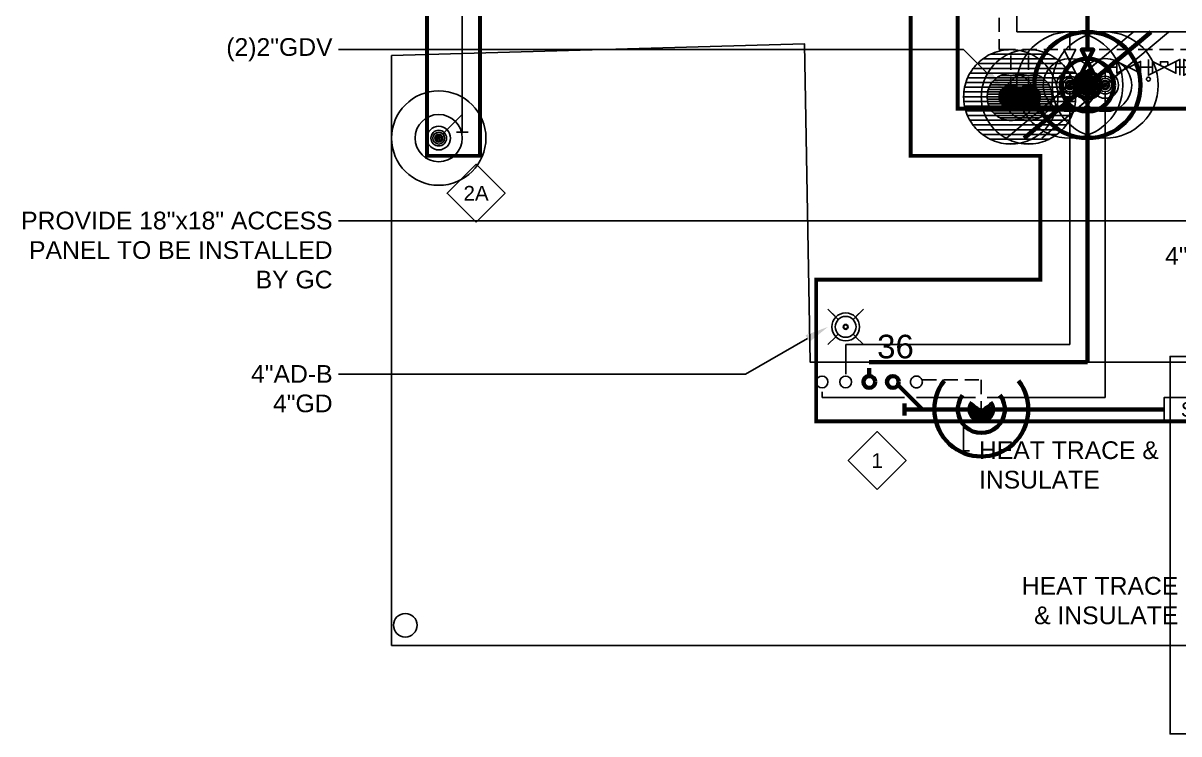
# Model space of a CAD drawing. Extents: x -3677 to 22148, y -333 to 1817.
# Drawn here: x -3542 to -2955, y -55 to 306 of the extents above; entities that cross this region are included whole.
import ezdxf
from ezdxf import colors
from ezdxf.entities.mleader import LeaderData, LeaderLine
from ezdxf.enums import TextEntityAlignment as Align
from ezdxf.math import Vec2, Vec3

# ---------------------------------------------------------------- set-up
doc = ezdxf.new("R2010")
doc.units = 0
doc.header["$LTSCALE"] = 36
doc.header["$MEASUREMENT"] = 0
doc.linetypes.add('HIDDEN', pattern=[0.375, 0.25, -0.125])
doc.linetypes.add('VENT', pattern=[0.3, 0.2, -0.1])
for name, color, linetype in [('G-ANNO-TEXT', 70, 'Continuous'), ('G-ANNO-TEXT @ 96', 70, 'Continuous'), ('P-GD-N', 2, 'Continuous'), ('P-GD-N @ 128', 2, 'Continuous'), ('P-GD-N @ 96', 2, 'Continuous'), ('P-GV-N', 5, 'VENT'), ('P-GV-N @ 1 (1)', 5, 'VENT'), ('P-GV-N @ 1 (2)', 5, 'VENT'), ('P-GV-N @ 12', 5, 'VENT'), ('P-GV-N @ 128', 5, 'VENT'), ('P-GV-N @ 16', 5, 'VENT'), ('P-GV-N @ 192', 5, 'VENT'), ('P-GV-N @ 2', 5, 'VENT'), ('P-GV-N @ 24', 5, 'VENT'), ('P-GV-N @ 384', 5, 'VENT'), ('P-GV-N @ 4', 5, 'VENT'), ('P-GV-N @ 48', 5, 'VENT'), ('P-GV-N @ 64', 5, 'VENT'), ('P-GV-N @ 768', 5, 'VENT'), ('P-GV-N @ 8', 5, 'VENT'), ('P-GV-N @ 96', 5, 'VENT'), ('P-HW-N', 1, 'Continuous'), ('P-HW-N @ 1 (1)', 1, 'Continuous'), ('P-HW-N @ 1 (2)', 1, 'Continuous'), ('P-HW-N @ 12', 1, 'Continuous'), ('P-HW-N @ 128', 1, 'Continuous'), ('P-HW-N @ 16', 1, 'Continuous'), ('P-HW-N @ 192', 1, 'Continuous'), ('P-HW-N @ 2', 1, 'Continuous'), ('P-HW-N @ 24', 1, 'Continuous'), ('P-HW-N @ 384', 1, 'Continuous'), ('P-HW-N @ 4', 1, 'Continuous'), ('P-HW-N @ 48', 1, 'Continuous'), ('P-HW-N @ 64', 1, 'Continuous'), ('P-HW-N @ 768', 1, 'Continuous'), ('P-HW-N @ 8', 1, 'Continuous'), ('P-HW-N @ 96', 1, 'Continuous'), ('P-HWC-N', 2, 'Continuous'), ('P-HWC-N @ 1 (1)', 2, 'Continuous'), ('P-HWC-N @ 1 (2)', 2, 'Continuous'), ('P-HWC-N @ 12', 2, 'Continuous'), ('P-HWC-N @ 128', 2, 'Continuous'), ('P-HWC-N @ 16', 2, 'Continuous'), ('P-HWC-N @ 192', 2, 'Continuous'), ('P-HWC-N @ 2', 2, 'Continuous'), ('P-HWC-N @ 24', 2, 'Continuous'), ('P-HWC-N @ 384', 2, 'Continuous'), ('P-HWC-N @ 4', 2, 'Continuous'), ('P-HWC-N @ 48', 2, 'Continuous'), ('P-HWC-N @ 64', 2, 'Continuous'), ('P-HWC-N @ 768', 2, 'Continuous'), ('P-HWC-N @ 8', 2, 'Continuous'), ('P-HWC-N @ 96', 2, 'Continuous'), ('P-SANV-N', 5, 'VENT'), ('P-SANV-N @ 96', 5, 'VENT'), ('P-STRM-N', 2, 'Continuous'), ('P-STRM-N @ 1 (1)', 2, 'Continuous'), ('P-STRM-N @ 1 (2)', 2, 'Continuous'), ('P-STRM-N @ 12', 2, 'Continuous'), ('P-STRM-N @ 128', 2, 'Continuous'), ('P-STRM-N @ 16', 2, 'Continuous'), ('P-STRM-N @ 192', 2, 'Continuous'), ('P-STRM-N @ 2', 2, 'Continuous'), ('P-STRM-N @ 24', 2, 'Continuous'), ('P-STRM-N @ 384', 2, 'Continuous'), ('P-STRM-N @ 4', 2, 'Continuous'), ('P-STRM-N @ 48', 2, 'Continuous'), ('P-STRM-N @ 64', 2, 'Continuous'), ('P-STRM-N @ 768', 2, 'Continuous'), ('P-STRM-N @ 8', 2, 'Continuous'), ('P-STRM-N @ 96', 2, 'Continuous')]:
    doc.layers.add(name, color=color, linetype=linetype)
for name, color, linetype, lineweight in [('P-CW-N', 4, 'Continuous', 60), ('P-CW-N @ 1 (1)', 4, 'Continuous', 60), ('P-CW-N @ 1 (2)', 4, 'Continuous', 60), ('P-CW-N @ 12', 4, 'Continuous', 60), ('P-CW-N @ 128', 4, 'Continuous', 60), ('P-CW-N @ 16', 4, 'Continuous', 60), ('P-CW-N @ 192', 4, 'Continuous', 60), ('P-CW-N @ 2', 4, 'Continuous', 60), ('P-CW-N @ 24', 4, 'Continuous', 60), ('P-CW-N @ 384', 4, 'Continuous', 60), ('P-CW-N @ 4', 4, 'Continuous', 60), ('P-CW-N @ 48', 4, 'Continuous', 60), ('P-CW-N @ 64', 4, 'Continuous', 60), ('P-CW-N @ 768', 4, 'Continuous', 60), ('P-CW-N @ 8', 4, 'Continuous', 60), ('P-CW-N @ 96', 4, 'Continuous', 60), ('P-SAN-N', 6, 'Continuous', 60), ('P-SAN-N @ 1 (1)', 6, 'Continuous', 60), ('P-SAN-N @ 1 (2)', 6, 'Continuous', 60), ('P-SAN-N @ 12', 6, 'Continuous', 60), ('P-SAN-N @ 128', 6, 'Continuous', 60), ('P-SAN-N @ 16', 6, 'Continuous', 60), ('P-SAN-N @ 192', 6, 'Continuous', 60), ('P-SAN-N @ 2', 6, 'Continuous', 60), ('P-SAN-N @ 24', 6, 'Continuous', 60), ('P-SAN-N @ 384', 6, 'Continuous', 60), ('P-SAN-N @ 4', 6, 'Continuous', 60), ('P-SAN-N @ 48', 6, 'Continuous', 60), ('P-SAN-N @ 64', 6, 'Continuous', 60), ('P-SAN-N @ 768', 6, 'Continuous', 60), ('P-SAN-N @ 8', 6, 'Continuous', 60), ('P-SAN-N @ 96', 6, 'Continuous', 60)]:
    doc.layers.add(name, color=color, linetype=linetype, lineweight=lineweight)
doc.layers.add('P-SAN-DFU', color=7, linetype='Continuous', plot=False)
doc.styles.add('Arial', font='arial.ttf')
doc.dimstyles.new('Loop096', dxfattribs={"dimscale": 0, "dimtxt": 0.09375, "dimasz": 0.03125, "dimexe": 0.0625, "dimexo": 0.0625, "dimgap": 0.09375, "dimtad": 1, "dimdec": 4, "dimzin": 3, "dimdsep": 46, "dimlunit": 4, "dimtxsty": 'Arial', "dimblk": 'OBLIQUE', "dimcen": 0.09375, "dimdle": 0.0625, "dimclrd": 256, "dimclre": 256, "dimclrt": 256, "dimadec": 4, "dimazin": 0, "dimtfac": 0.8, "dimtdec": 4, "dimtix": 1, "dimtofl": 0, "dimtmove": 1, "dimatfit": 0, "dimldrblk": 'LeaderNoteBlock', "dimfxl": 1, "dimfrac": 1, "dimtolj": 1, "dimtzin": 0, "dimlwd": -1, "dimlwe": -1, "dimarcsym": 0})

# ---------------------------------------------------------------- blocks, each defined once
blk = doc.blocks.new('*U4')
blk.add_circle((0, 0), 0.03125)
blk = doc.blocks.new('DIAMOND TAG')
blk.add_lwpolyline([(0, -0.1533), (0.1533, 0), (0, 0.1533), (-0.1533, 0)], close=True)
at = {"style": 'Arial'}
blk.add_attdef('XXX', text='', height=0.0781, dxfattribs=at).set_placement((0, 0), align=Align.MIDDLE)
blk = doc.blocks.new('PIPE-PLAN')
at = {"linetype": 'Continuous'}
for p, q in [((-0.09375, -0.03125), (-0.09375, 0.03125)), ((-0.09375, 0), (0, 0))]:
    blk.add_line(p, q, dxfattribs=at)
blk = doc.blocks.new('*U30')
at = {"layer": 'DEFPOINTS'}
blk.add_lwpolyline([(-0.125, -0.0625), (0.125, -0.0625), (0.125, 0.0625), (-0.125, 0.0625)], close=True, dxfattribs=at)
at = {"style": 'Arial'}
blk.add_text('S', height=0.0781, dxfattribs=at).set_placement((0, 0), align=Align.MIDDLE)
blk = doc.blocks.new('*U35')
at = {"linetype": 'Continuous'}
for p, q in [((-0.0703, 0.0703), (-0.0391, 0.0391)), ((0.0703, 0.0703), (0.0391, 0.0391)), ((-0.0391, -0.0391), (-0.0703, -0.0703)), ((0.0391, -0.0391), (0.0703, -0.0703))]:
    blk.add_line(p, q, dxfattribs=at)
blk.add_circle((0, 0), 0.0553, dxfattribs=at)
at = {"color": 7, "linetype": 'Continuous'}
blk.add_circle((0, 0), 0.01, dxfattribs=at)
blk = doc.blocks.new('*U75')
at = {"layer": 'P-GD-N @ 128', "xscale": 128, "yscale": 128, "zscale": 128}
blk.add_blockref('*U35', (-3124, 151.73), dxfattribs=at)
at = {"layer": 'P-GD-N @ 96', "xscale": 96, "yscale": 96, "zscale": 96}
blk.add_blockref('*U35', (-3124, 151.73), dxfattribs=at)
blk = doc.blocks.new('*U3')
h = blk.add_hatch()
h.set_pattern_fill('ANSI31', color=256, scale=0.025, angle=135)
edge = h.paths.add_edge_path()
edge.add_arc((0, 0), 0.03125, 0, 360)
blk.add_circle((0, 0), 0.03125)
blk = doc.blocks.new('*U115')
at = {"layer": 'P-GV-N @ 1 (1)'}
blk.add_blockref('*U3', (-3040, 268.73), dxfattribs=at)
at = {"layer": 'P-GV-N @ 1 (2)'}
blk.add_blockref('*U3', (-3040, 268.73), dxfattribs=at)
at = {"layer": 'P-GV-N @ 12', "xscale": 12, "yscale": 12, "zscale": 12}
blk.add_blockref('*U3', (-3040, 268.73), dxfattribs=at)
at = {"layer": 'P-GV-N @ 128', "xscale": 128, "yscale": 128, "zscale": 128}
blk.add_blockref('*U3', (-3040, 268.73), dxfattribs=at)
at = {"layer": 'P-GV-N @ 16', "xscale": 16, "yscale": 16, "zscale": 16}
blk.add_blockref('*U3', (-3040, 268.73), dxfattribs=at)
at = {"layer": 'P-GV-N @ 192', "xscale": 192, "yscale": 192, "zscale": 192}
blk.add_blockref('*U3', (-3040, 268.73), dxfattribs=at)
at = {"layer": 'P-GV-N @ 2', "xscale": 2, "yscale": 2, "zscale": 2}
blk.add_blockref('*U3', (-3040, 268.73), dxfattribs=at)
at = {"layer": 'P-GV-N @ 24', "xscale": 24, "yscale": 24, "zscale": 24}
blk.add_blockref('*U3', (-3040, 268.73), dxfattribs=at)
at = {"layer": 'P-GV-N @ 384', "xscale": 384, "yscale": 384, "zscale": 384}
blk.add_blockref('*U3', (-3040, 268.73), dxfattribs=at)
at = {"layer": 'P-GV-N @ 4', "xscale": 4, "yscale": 4, "zscale": 4}
blk.add_blockref('*U3', (-3040, 268.73), dxfattribs=at)
at = {"layer": 'P-GV-N @ 48', "xscale": 48, "yscale": 48, "zscale": 48}
blk.add_blockref('*U3', (-3040, 268.73), dxfattribs=at)
at = {"layer": 'P-GV-N @ 64', "xscale": 64, "yscale": 64, "zscale": 64}
blk.add_blockref('*U3', (-3040, 268.73), dxfattribs=at)
at = {"layer": 'P-GV-N @ 768', "xscale": 768, "yscale": 768, "zscale": 768}
blk.add_blockref('*U3', (-3040, 268.73), dxfattribs=at)
at = {"layer": 'P-GV-N @ 8', "xscale": 8, "yscale": 8, "zscale": 8}
blk.add_blockref('*U3', (-3040, 268.73), dxfattribs=at)
at = {"layer": 'P-GV-N @ 96', "xscale": 96, "yscale": 96, "zscale": 96}
blk.add_blockref('*U3', (-3040, 268.73), dxfattribs=at)
blk = doc.blocks.new('_Oblique')
at = {"color": 0, "linetype": 'ByBlock', "lineweight": -2}
blk.add_line((-0.5, -0.5), (0.5, 0.5), dxfattribs=at)
blk = doc.blocks.new('LeaderNoteBlock')
blk.add_ellipse((0, 0), major_axis=(1, 0), ratio=0.25, start_param=5.387521, end_param=10.320443)
blk = doc.blocks.new('*U171')
at = {"layer": 'P-GV-N @ 1 (1)'}
blk.add_blockref('*U3', (-3031, 268.73), dxfattribs=at)
at = {"layer": 'P-GV-N @ 1 (2)'}
blk.add_blockref('*U3', (-3031, 268.73), dxfattribs=at)
at = {"layer": 'P-GV-N @ 12', "xscale": 12, "yscale": 12, "zscale": 12}
blk.add_blockref('*U3', (-3031, 268.73), dxfattribs=at)
at = {"layer": 'P-GV-N @ 128', "xscale": 128, "yscale": 128, "zscale": 128}
blk.add_blockref('*U3', (-3031, 268.73), dxfattribs=at)
at = {"layer": 'P-GV-N @ 16', "xscale": 16, "yscale": 16, "zscale": 16}
blk.add_blockref('*U3', (-3031, 268.73), dxfattribs=at)
at = {"layer": 'P-GV-N @ 192', "xscale": 192, "yscale": 192, "zscale": 192}
blk.add_blockref('*U3', (-3031, 268.73), dxfattribs=at)
at = {"layer": 'P-GV-N @ 2', "xscale": 2, "yscale": 2, "zscale": 2}
blk.add_blockref('*U3', (-3031, 268.73), dxfattribs=at)
at = {"layer": 'P-GV-N @ 24', "xscale": 24, "yscale": 24, "zscale": 24}
blk.add_blockref('*U3', (-3031, 268.73), dxfattribs=at)
at = {"layer": 'P-GV-N @ 384', "xscale": 384, "yscale": 384, "zscale": 384}
blk.add_blockref('*U3', (-3031, 268.73), dxfattribs=at)
at = {"layer": 'P-GV-N @ 4', "xscale": 4, "yscale": 4, "zscale": 4}
blk.add_blockref('*U3', (-3031, 268.73), dxfattribs=at)
at = {"layer": 'P-GV-N @ 48', "xscale": 48, "yscale": 48, "zscale": 48}
blk.add_blockref('*U3', (-3031, 268.73), dxfattribs=at)
at = {"layer": 'P-GV-N @ 64', "xscale": 64, "yscale": 64, "zscale": 64}
blk.add_blockref('*U3', (-3031, 268.73), dxfattribs=at)
at = {"layer": 'P-GV-N @ 768', "xscale": 768, "yscale": 768, "zscale": 768}
blk.add_blockref('*U3', (-3031, 268.73), dxfattribs=at)
at = {"layer": 'P-GV-N @ 8', "xscale": 8, "yscale": 8, "zscale": 8}
blk.add_blockref('*U3', (-3031, 268.73), dxfattribs=at)
at = {"layer": 'P-GV-N @ 96', "xscale": 96, "yscale": 96, "zscale": 96}
blk.add_blockref('*U3', (-3031, 268.73), dxfattribs=at)
blk = doc.blocks.new('*U32')
at = {"layer": 'DEFPOINTS'}
blk.add_lwpolyline([(-0.125, -0.0625), (0.125, -0.0625), (0.125, 0.0625), (-0.125, 0.0625)], close=True, dxfattribs=at)
at = {"style": 'Arial'}
blk.add_text('ST', height=0.078125, dxfattribs=at).set_placement((0, 0), align=Align.MIDDLE)
blk = doc.blocks.new('*U180')
at = {"layer": 'P-STRM-N @ 1 (1)', "linetype": 'ByBlock', "lineweight": -2, "rotation": 90}
blk.add_blockref('*U32', (-2911, 40.73), dxfattribs=at)
at = {"layer": 'P-STRM-N @ 1 (2)', "linetype": 'ByBlock', "lineweight": -2, "rotation": 89.99999999999999}
blk.add_blockref('*U32', (-2911, 40.73), dxfattribs=at)
at = {"layer": 'P-STRM-N @ 128', "linetype": 'ByBlock', "lineweight": -2, "xscale": 128, "yscale": 128, "zscale": 128, "rotation": 89.99999999999999}
blk.add_blockref('*U32', (-2911, 40.73), dxfattribs=at)
at = {"layer": 'P-STRM-N @ 192', "linetype": 'ByBlock', "lineweight": -2, "xscale": 192, "yscale": 192, "zscale": 192, "rotation": 89.99999999999999}
blk.add_blockref('*U32', (-2911, 40.73), dxfattribs=at)
at = {"layer": 'P-STRM-N @ 384', "linetype": 'ByBlock', "lineweight": -2, "xscale": 384, "yscale": 384, "zscale": 384, "rotation": 89.99999999999999}
blk.add_blockref('*U32', (-2911, 40.73), dxfattribs=at)
at = {"layer": 'P-STRM-N @ 48', "linetype": 'ByBlock', "lineweight": -2, "xscale": 48, "yscale": 48, "zscale": 48, "rotation": 89.99999999999999}
blk.add_blockref('*U32', (-2911, 40.73), dxfattribs=at)
at = {"layer": 'P-STRM-N @ 64', "linetype": 'ByBlock', "lineweight": -2, "xscale": 64, "yscale": 64, "zscale": 64, "rotation": 89.99999999999999}
blk.add_blockref('*U32', (-2911, 40.73), dxfattribs=at)
at = {"layer": 'P-STRM-N @ 768', "linetype": 'ByBlock', "lineweight": -2, "xscale": 768, "yscale": 768, "zscale": 768, "rotation": 89.99999999999999}
blk.add_blockref('*U32', (-2911, 40.73), dxfattribs=at)
at = {"layer": 'P-STRM-N @ 96', "linetype": 'ByBlock', "lineweight": -2, "xscale": 96, "yscale": 96, "zscale": 96, "rotation": 89.99999999999999}
blk.add_blockref('*U32', (-2911, 40.73), dxfattribs=at)
blk = doc.blocks.new('*U222')
at = {"layer": 'P-STRM-N @ 1 (1)'}
blk.add_blockref('*U4', (-3331, 247.73), dxfattribs=at)
at = {"layer": 'P-STRM-N @ 1 (2)'}
blk.add_blockref('*U4', (-3331, 247.73), dxfattribs=at)
at = {"layer": 'P-STRM-N @ 12', "xscale": 12, "yscale": 12, "zscale": 12}
blk.add_blockref('*U4', (-3331, 247.73), dxfattribs=at)
at = {"layer": 'P-STRM-N @ 128', "xscale": 128, "yscale": 128, "zscale": 128}
blk.add_blockref('*U4', (-3331, 247.73), dxfattribs=at)
at = {"layer": 'P-STRM-N @ 16', "xscale": 16, "yscale": 16, "zscale": 16}
blk.add_blockref('*U4', (-3331, 247.73), dxfattribs=at)
at = {"layer": 'P-STRM-N @ 192', "xscale": 192, "yscale": 192, "zscale": 192}
blk.add_blockref('*U4', (-3331, 247.73), dxfattribs=at)
at = {"layer": 'P-STRM-N @ 2', "xscale": 2, "yscale": 2, "zscale": 2}
blk.add_blockref('*U4', (-3331, 247.73), dxfattribs=at)
at = {"layer": 'P-STRM-N @ 24', "xscale": 24, "yscale": 24, "zscale": 24}
blk.add_blockref('*U4', (-3331, 247.73), dxfattribs=at)
at = {"layer": 'P-STRM-N @ 384', "xscale": 384, "yscale": 384, "zscale": 384}
blk.add_blockref('*U4', (-3331, 247.73), dxfattribs=at)
at = {"layer": 'P-STRM-N @ 4', "xscale": 4, "yscale": 4, "zscale": 4}
blk.add_blockref('*U4', (-3331, 247.73), dxfattribs=at)
at = {"layer": 'P-STRM-N @ 48', "xscale": 48, "yscale": 48, "zscale": 48}
blk.add_blockref('*U4', (-3331, 247.73), dxfattribs=at)
at = {"layer": 'P-STRM-N @ 64', "xscale": 64, "yscale": 64, "zscale": 64}
blk.add_blockref('*U4', (-3331, 247.73), dxfattribs=at)
at = {"layer": 'P-STRM-N @ 768', "xscale": 768, "yscale": 768, "zscale": 768}
blk.add_blockref('*U4', (-3331, 247.73), dxfattribs=at)
at = {"layer": 'P-STRM-N @ 8', "xscale": 8, "yscale": 8, "zscale": 8}
blk.add_blockref('*U4', (-3331, 247.73), dxfattribs=at)
at = {"layer": 'P-STRM-N @ 96', "xscale": 96, "yscale": 96, "zscale": 96}
blk.add_blockref('*U4', (-3331, 247.73), dxfattribs=at)
blk = doc.blocks.new('*U16')
at = {"linetype": 'Continuous'}
blk.add_arc((0, 0), 0.03112, 232.56697, 127.43303, dxfattribs=at)
blk = doc.blocks.new('*U224')
at = {"layer": 'P-SAN-N @ 1 (1)', "rotation": 270}
blk.add_blockref('*U16', (-3055, 109.73), dxfattribs=at)
at = {"layer": 'P-SAN-N @ 1 (2)', "rotation": 270}
blk.add_blockref('*U16', (-3055, 109.73), dxfattribs=at)
at = {"layer": 'P-SAN-N @ 12', "xscale": 12, "yscale": 12, "zscale": 12, "rotation": 270}
blk.add_blockref('*U16', (-3055, 109.73), dxfattribs=at)
at = {"layer": 'P-SAN-N @ 128', "xscale": 128, "yscale": 128, "zscale": 128, "rotation": 270}
blk.add_blockref('*U16', (-3055, 109.73), dxfattribs=at)
at = {"layer": 'P-SAN-N @ 16', "xscale": 16, "yscale": 16, "zscale": 16, "rotation": 270}
blk.add_blockref('*U16', (-3055, 109.73), dxfattribs=at)
at = {"layer": 'P-SAN-N @ 192', "xscale": 192, "yscale": 192, "zscale": 192, "rotation": 270}
blk.add_blockref('*U16', (-3055, 109.73), dxfattribs=at)
at = {"layer": 'P-SAN-N @ 2', "xscale": 2, "yscale": 2, "zscale": 2, "rotation": 270}
blk.add_blockref('*U16', (-3055, 109.73), dxfattribs=at)
at = {"layer": 'P-SAN-N @ 24', "xscale": 24, "yscale": 24, "zscale": 24, "rotation": 270}
blk.add_blockref('*U16', (-3055, 109.73), dxfattribs=at)
at = {"layer": 'P-SAN-N @ 384', "xscale": 384, "yscale": 384, "zscale": 384, "rotation": 270}
blk.add_blockref('*U16', (-3055, 109.73), dxfattribs=at)
at = {"layer": 'P-SAN-N @ 4', "xscale": 4, "yscale": 4, "zscale": 4, "rotation": 270}
blk.add_blockref('*U16', (-3055, 109.73), dxfattribs=at)
at = {"layer": 'P-SAN-N @ 48', "xscale": 48, "yscale": 48, "zscale": 48, "rotation": 270}
blk.add_blockref('*U16', (-3055, 109.73), dxfattribs=at)
at = {"layer": 'P-SAN-N @ 64', "xscale": 64, "yscale": 64, "zscale": 64, "rotation": 270}
blk.add_blockref('*U16', (-3055, 109.73), dxfattribs=at)
at = {"layer": 'P-SAN-N @ 768', "xscale": 768, "yscale": 768, "zscale": 768, "rotation": 270}
blk.add_blockref('*U16', (-3055, 109.73), dxfattribs=at)
at = {"layer": 'P-SAN-N @ 8', "xscale": 8, "yscale": 8, "zscale": 8, "rotation": 270}
blk.add_blockref('*U16', (-3055, 109.73), dxfattribs=at)
at = {"layer": 'P-SAN-N @ 96', "xscale": 96, "yscale": 96, "zscale": 96, "rotation": 270}
blk.add_blockref('*U16', (-3055, 109.73), dxfattribs=at)
blk = doc.blocks.new('*U25')
at = {"color": 7, "linetype": 'Continuous'}
blk.add_line((-0.03508, 0.04195), (0.03508, -0.04195), dxfattribs=at)
at = {"linetype": 'Continuous'}
blk.add_circle((0, 0), 0.03516, dxfattribs=at)
blk = doc.blocks.new('*U300')
at = {"layer": 'P-HW-N @ 1 (1)', "rotation": 90}
blk.add_blockref('*U25', (-3010, 274.73), dxfattribs=at)
at = {"layer": 'P-HW-N @ 1 (2)', "rotation": 89.99999999999999}
blk.add_blockref('*U25', (-3010, 274.73), dxfattribs=at)
at = {"layer": 'P-HW-N @ 12', "xscale": 12, "yscale": 12, "zscale": 12, "rotation": 89.99999999999999}
blk.add_blockref('*U25', (-3010, 274.73), dxfattribs=at)
at = {"layer": 'P-HW-N @ 128', "xscale": 128, "yscale": 128, "zscale": 128, "rotation": 89.99999999999999}
blk.add_blockref('*U25', (-3010, 274.73), dxfattribs=at)
at = {"layer": 'P-HW-N @ 16', "xscale": 16, "yscale": 16, "zscale": 16, "rotation": 89.99999999999999}
blk.add_blockref('*U25', (-3010, 274.73), dxfattribs=at)
at = {"layer": 'P-HW-N @ 192', "xscale": 192, "yscale": 192, "zscale": 192, "rotation": 89.99999999999999}
blk.add_blockref('*U25', (-3010, 274.73), dxfattribs=at)
at = {"layer": 'P-HW-N @ 2', "xscale": 2, "yscale": 2, "zscale": 2, "rotation": 89.99999999999999}
blk.add_blockref('*U25', (-3010, 274.73), dxfattribs=at)
at = {"layer": 'P-HW-N @ 24', "xscale": 24, "yscale": 24, "zscale": 24, "rotation": 89.99999999999999}
blk.add_blockref('*U25', (-3010, 274.73), dxfattribs=at)
at = {"layer": 'P-HW-N @ 384', "xscale": 384, "yscale": 384, "zscale": 384, "rotation": 89.99999999999999}
blk.add_blockref('*U25', (-3010, 274.73), dxfattribs=at)
at = {"layer": 'P-HW-N @ 4', "xscale": 4, "yscale": 4, "zscale": 4, "rotation": 89.99999999999999}
blk.add_blockref('*U25', (-3010, 274.73), dxfattribs=at)
at = {"layer": 'P-HW-N @ 48', "xscale": 48, "yscale": 48, "zscale": 48, "rotation": 89.99999999999999}
blk.add_blockref('*U25', (-3010, 274.73), dxfattribs=at)
at = {"layer": 'P-HW-N @ 64', "xscale": 64, "yscale": 64, "zscale": 64, "rotation": 89.99999999999999}
blk.add_blockref('*U25', (-3010, 274.73), dxfattribs=at)
at = {"layer": 'P-HW-N @ 768', "xscale": 768, "yscale": 768, "zscale": 768, "rotation": 89.99999999999999}
blk.add_blockref('*U25', (-3010, 274.73), dxfattribs=at)
at = {"layer": 'P-HW-N @ 8', "xscale": 8, "yscale": 8, "zscale": 8, "rotation": 89.99999999999999}
blk.add_blockref('*U25', (-3010, 274.73), dxfattribs=at)
at = {"layer": 'P-HW-N @ 96', "xscale": 96, "yscale": 96, "zscale": 96, "rotation": 89.99999999999999}
blk.add_blockref('*U25', (-3010, 274.73), dxfattribs=at)
blk = doc.blocks.new('*U301')
at = {"layer": 'P-CW-N @ 1 (1)', "rotation": 90}
blk.add_blockref('*U25', (-3001, 274.73), dxfattribs=at)
at = {"layer": 'P-CW-N @ 1 (2)', "rotation": 89.99999999999999}
blk.add_blockref('*U25', (-3001, 274.73), dxfattribs=at)
at = {"layer": 'P-CW-N @ 12', "xscale": 12, "yscale": 12, "zscale": 12, "rotation": 89.99999999999999}
blk.add_blockref('*U25', (-3001, 274.73), dxfattribs=at)
at = {"layer": 'P-CW-N @ 128', "xscale": 128, "yscale": 128, "zscale": 128, "rotation": 89.99999999999999}
blk.add_blockref('*U25', (-3001, 274.73), dxfattribs=at)
at = {"layer": 'P-CW-N @ 16', "xscale": 16, "yscale": 16, "zscale": 16, "rotation": 89.99999999999999}
blk.add_blockref('*U25', (-3001, 274.73), dxfattribs=at)
at = {"layer": 'P-CW-N @ 192', "xscale": 192, "yscale": 192, "zscale": 192, "rotation": 89.99999999999999}
blk.add_blockref('*U25', (-3001, 274.73), dxfattribs=at)
at = {"layer": 'P-CW-N @ 2', "xscale": 2, "yscale": 2, "zscale": 2, "rotation": 89.99999999999999}
blk.add_blockref('*U25', (-3001, 274.73), dxfattribs=at)
at = {"layer": 'P-CW-N @ 24', "xscale": 24, "yscale": 24, "zscale": 24, "rotation": 89.99999999999999}
blk.add_blockref('*U25', (-3001, 274.73), dxfattribs=at)
at = {"layer": 'P-CW-N @ 384', "xscale": 384, "yscale": 384, "zscale": 384, "rotation": 89.99999999999999}
blk.add_blockref('*U25', (-3001, 274.73), dxfattribs=at)
at = {"layer": 'P-CW-N @ 4', "xscale": 4, "yscale": 4, "zscale": 4, "rotation": 89.99999999999999}
blk.add_blockref('*U25', (-3001, 274.73), dxfattribs=at)
at = {"layer": 'P-CW-N @ 48', "xscale": 48, "yscale": 48, "zscale": 48, "rotation": 89.99999999999999}
blk.add_blockref('*U25', (-3001, 274.73), dxfattribs=at)
at = {"layer": 'P-CW-N @ 64', "xscale": 64, "yscale": 64, "zscale": 64, "rotation": 89.99999999999999}
blk.add_blockref('*U25', (-3001, 274.73), dxfattribs=at)
at = {"layer": 'P-CW-N @ 768', "xscale": 768, "yscale": 768, "zscale": 768, "rotation": 89.99999999999999}
blk.add_blockref('*U25', (-3001, 274.73), dxfattribs=at)
at = {"layer": 'P-CW-N @ 8', "xscale": 8, "yscale": 8, "zscale": 8, "rotation": 89.99999999999999}
blk.add_blockref('*U25', (-3001, 274.73), dxfattribs=at)
at = {"layer": 'P-CW-N @ 96', "xscale": 96, "yscale": 96, "zscale": 96, "rotation": 89.99999999999999}
blk.add_blockref('*U25', (-3001, 274.73), dxfattribs=at)
blk = doc.blocks.new('*U302')
at = {"layer": 'P-HWC-N @ 1 (1)', "rotation": 90}
blk.add_blockref('*U25', (-2992, 274.73), dxfattribs=at)
at = {"layer": 'P-HWC-N @ 1 (2)', "rotation": 89.99999999999999}
blk.add_blockref('*U25', (-2992, 274.73), dxfattribs=at)
at = {"layer": 'P-HWC-N @ 12', "xscale": 12, "yscale": 12, "zscale": 12, "rotation": 89.99999999999999}
blk.add_blockref('*U25', (-2992, 274.73), dxfattribs=at)
at = {"layer": 'P-HWC-N @ 128', "xscale": 128, "yscale": 128, "zscale": 128, "rotation": 89.99999999999999}
blk.add_blockref('*U25', (-2992, 274.73), dxfattribs=at)
at = {"layer": 'P-HWC-N @ 16', "xscale": 16, "yscale": 16, "zscale": 16, "rotation": 89.99999999999999}
blk.add_blockref('*U25', (-2992, 274.73), dxfattribs=at)
at = {"layer": 'P-HWC-N @ 192', "xscale": 192, "yscale": 192, "zscale": 192, "rotation": 89.99999999999999}
blk.add_blockref('*U25', (-2992, 274.73), dxfattribs=at)
at = {"layer": 'P-HWC-N @ 2', "xscale": 2, "yscale": 2, "zscale": 2, "rotation": 89.99999999999999}
blk.add_blockref('*U25', (-2992, 274.73), dxfattribs=at)
at = {"layer": 'P-HWC-N @ 24', "xscale": 24, "yscale": 24, "zscale": 24, "rotation": 89.99999999999999}
blk.add_blockref('*U25', (-2992, 274.73), dxfattribs=at)
at = {"layer": 'P-HWC-N @ 384', "xscale": 384, "yscale": 384, "zscale": 384, "rotation": 89.99999999999999}
blk.add_blockref('*U25', (-2992, 274.73), dxfattribs=at)
at = {"layer": 'P-HWC-N @ 4', "xscale": 4, "yscale": 4, "zscale": 4, "rotation": 89.99999999999999}
blk.add_blockref('*U25', (-2992, 274.73), dxfattribs=at)
at = {"layer": 'P-HWC-N @ 48', "xscale": 48, "yscale": 48, "zscale": 48, "rotation": 89.99999999999999}
blk.add_blockref('*U25', (-2992, 274.73), dxfattribs=at)
at = {"layer": 'P-HWC-N @ 64', "xscale": 64, "yscale": 64, "zscale": 64, "rotation": 89.99999999999999}
blk.add_blockref('*U25', (-2992, 274.73), dxfattribs=at)
at = {"layer": 'P-HWC-N @ 768', "xscale": 768, "yscale": 768, "zscale": 768, "rotation": 89.99999999999999}
blk.add_blockref('*U25', (-2992, 274.73), dxfattribs=at)
at = {"layer": 'P-HWC-N @ 8', "xscale": 8, "yscale": 8, "zscale": 8, "rotation": 89.99999999999999}
blk.add_blockref('*U25', (-2992, 274.73), dxfattribs=at)
at = {"layer": 'P-HWC-N @ 96', "xscale": 96, "yscale": 96, "zscale": 96, "rotation": 89.99999999999999}
blk.add_blockref('*U25', (-2992, 274.73), dxfattribs=at)
blk = doc.blocks.new('PLMB BALL VALVES')
at = {"linetype": 'Continuous'}
blk.add_lwpolyline([(-0.0625, -0.03125), (-0.0625, 0.03125), (0.0625, -0.03125), (0.0625, 0.03125), (-0.0625, -0.03125)], dxfattribs=at)
blk = doc.blocks.new('*U22')
at = {"linetype": 'Continuous'}
blk.add_lwpolyline([(-0.0625, 0.0625, 0, 0.0273, 0), (-0.0041, 0.0625, 0, 0, 0), (-0.0041, 0.0625, 0, 0, 0), (0.0625, 0.0625, 0, 0, 0)], format="xyseb", dxfattribs=at)
blk.add_lwpolyline([(-0.0625, 0.0312), (-0.0625, -0.0312), (0.0625, 0.0312), (0.0625, -0.0312)], dxfattribs=at)
blk.add_circle((0.0625, 0.0469), 0.00781, dxfattribs=at)
blk = doc.blocks.new('*U200')
at = {"layer": 'P-HWC-N @ 128', "xscale": -128, "yscale": 128, "zscale": 128, "rotation": 180}
blk.add_blockref('*U22', (9, 0), dxfattribs=at)
at = {"layer": 'P-HWC-N @ 96', "xscale": 96, "yscale": 96, "zscale": -96, "rotation": 180}
blk.add_blockref('*U22', (-9, 0), dxfattribs=at)
blk = doc.blocks.new('*U23')
at = {"linetype": 'Continuous'}
for points in [[(-0.0195, -0.0098), (-0.0625, -0.0313), (-0.0625, 0.0312), (-0.0195, 0.0098)], [(-0.0195, 0.0098), (-0.0195, 0.0293), (0.0195, 0.0293), (0.0195, 0.0098)], [(-0.0195, -0.0098), (0, 0), (-0.0195, 0.0098)], [(0.0195, 0.0098), (0, 0), (0.0195, -0.0098)], [(0.0195, -0.0098), (0.0625, -0.0313), (0.0625, 0.0312), (0.0195, 0.0098)]]:
    blk.add_lwpolyline(points, dxfattribs=at)
blk = doc.blocks.new('*U201')
at = {"layer": 'P-HWC-N @ 128', "xscale": -128, "yscale": 128, "zscale": 128, "rotation": 5.3905568009327e-07}
blk.add_blockref('*U23', (-9, 0), dxfattribs=at)
at = {"layer": 'P-HWC-N @ 96', "xscale": 96, "yscale": 96, "zscale": -96}
blk.add_blockref('*U23', (9, 0), dxfattribs=at)
blk = doc.blocks.new('A$C16132887')
at = {"layer": 'P-HWC-N'}
for p, q in [((-15, 0), (-21, 0)), ((3, 0), (-3, 0)), ((15, 0), (21, 0))]:
    blk.add_line(p, q, dxfattribs=at)
for name in ['*U201', '*U200']:
    blk.add_blockref(name, (0, 0), dxfattribs=at)
at = {"layer": 'P-HWC-N @ 96', "xscale": 96, "yscale": 96, "zscale": 96, "rotation": 180}
blk.add_blockref('PLMB BALL VALVES', (-27, 0), dxfattribs=at)
at = {"layer": 'P-HWC-N @ 96', "xscale": 96, "yscale": 96, "zscale": 96}
blk.add_blockref('PLMB BALL VALVES', (27, 0), dxfattribs=at)

msp = doc.modelspace()

# ---------------------------------------------------------------- linework, layer by layer
msp.add_circle((-3348, -0.01), 6)
at = {"layer": 'DEFPOINTS'}
msp.add_lwpolyline([(-3355, 289.73), (-3355, -10.27), (-2851, -10.27), (-2854, 133.73), (-3142, 133.73), (-3145, 295.73)], close=True, dxfattribs=at)
at = {"layer": 'G-ANNO-TEXT', "linetype": 'HIDDEN', "const_width": 2}
for points in [[(-2692, 262.73), (-3067, 262.73), (-3067, 964.73)], [(-3088, 862.73), (-3088, 712.73), (-3166, 712.73), (-3166, 649.73), (-3166, 616.73), (-3337, 616.73), (-3337, 238.73), (-3310, 238.73), (-3310, 601.73), (-3091, 601.73), (-3091, 520.73), (-3163, 451.73), (-3154, 442.73), (-3106, 442.73), (-3106, 367.73), (-3091, 367.73), (-3091, 238.73), (-3025, 238.73), (-3025, 175.73), (-3139, 175.73), (-3139, 103.73), (-2923, 103.73)]]:
    msp.add_lwpolyline(points, dxfattribs=at)
at = {"layer": 'P-CW-N'}
for p, q in [((-3001, 292.73), (-3001, 310.73)), ((-3001, 277.73), (-3001, 280.73)), ((-3001, 133.73), (-3001, 271.73)), ((-3112, 133.73), (-3001, 133.73)), ((-3112, 127.73), (-3112, 130.73))]:
    msp.add_line(p, q, dxfattribs=at)
at = {"layer": 'P-GV-N'}
for p, q in [((-3046, 373.73), (-3046, 292.73)), ((-3040, 292.73), (-3046, 292.73)), ((-3016, 292.73), (-3046, 292.73)), ((-3040, 271.73), (-3040, 292.73)), ((-3031, 271.73), (-3031, 292.73)), ((-2914, 292.73), (-2995, 292.73))]:
    msp.add_line(p, q, dxfattribs=at)
at = {"layer": 'P-HW-N'}
for p, q in [((-3037, 301.73), (-3037, 373.73)), ((-3037, 301.73), (-3004, 301.73)), ((-3010, 292.73), (-3010, 301.73)), ((-2914, 301.73), (-2998, 301.73)), ((-3010, 277.73), (-3010, 280.73)), ((-3010, 271.73), (-3010, 142.73)), ((-3010, 142.73), (-3124, 142.73)), ((-3124, 142.73), (-3124, 127.73))]:
    msp.add_line(p, q, dxfattribs=at)
at = {"layer": 'P-HWC-N'}
for p, q in [((-2992, 277.73), (-2992, 283.73)), ((-2992, 283.73), (-2986, 283.73)), ((-2992, 115.73), (-2992, 271.73)), ((-3136, 118.73), (-3136, 115.73)), ((-3136, 115.73), (-3094, 115.73)), ((-3088, 115.73), (-3058, 115.73)), ((-3052, 115.73), (-2992, 115.73))]:
    msp.add_line(p, q, dxfattribs=at)
at = {"layer": 'P-SAN-N'}
for p, q in [((-3085, 109.73), (-3097, 121.73)), ((-3058, 109.73), (-3085, 109.73)), ((-2962, 109.73), (-3052, 109.73))]:
    msp.add_line(p, q, dxfattribs=at)
at = {"layer": 'P-SANV-N'}
for p, q in [((-3085, 124.73), (-3055, 124.73)), ((-3055, 124.73), (-3055, 109.73))]:
    msp.add_line(p, q, dxfattribs=at)
at = {"layer": 'P-STRM-N'}
for p, q in [((-3319, 259.73), (-3319, 601.73)), ((-3328.88, 249.85), (-3319, 259.73))]:
    msp.add_line(p, q, dxfattribs=at)

# ---------------------------------------------------------------- block references
at = {"layer": 'G-ANNO-TEXT @ 96', "xscale": 96, "yscale": 96, "zscale": 96}
for p, values in [((-3312, 219.73), {'XXX': '2A'}), ((-3108, 83.73), {'XXX': '1'})]:
    msp.add_blockref('DIAMOND TAG', p, dxfattribs=at).add_auto_attribs(values)
at = {"layer": 'P-CW-N'}
msp.add_blockref('*U301', (0, 0), dxfattribs=at)
at = {"layer": 'P-CW-N @ 96', "xscale": 96, "yscale": 96, "zscale": 96}
for name, p, rotation in [('PLMB BALL VALVES', (-3001, 286.73), 90), ('*U4', (-3112, 123.73), 180)]:
    msp.add_blockref(name, p, dxfattribs=dict(at, rotation=rotation))
at = {"layer": 'P-GD-N'}
msp.add_blockref('*U75', (0, 0), dxfattribs=at)
at = {"layer": 'P-GV-N'}
for name in ['*U115', '*U171']:
    msp.add_blockref(name, (0, 0), dxfattribs=at)
at = {"layer": 'P-HW-N'}
msp.add_blockref('*U300', (0, 0), dxfattribs=at)
at = {"layer": 'P-HW-N @ 96', "xscale": 96, "yscale": 96, "zscale": 96}
for name, p, rotation in [('PLMB BALL VALVES', (-3010, 286.73), 90), ('*U4', (-3124, 123.73), 180)]:
    msp.add_blockref(name, p, dxfattribs=dict(at, rotation=rotation))
at = {"layer": 'P-HWC-N'}
msp.add_blockref('*U302', (0, 0), dxfattribs=at)
at = {"layer": 'P-HWC-N', "xscale": -1}
msp.add_blockref('A$C16132887', (-2953, 283.73), dxfattribs=at)
at = {"layer": 'P-HWC-N @ 96', "xscale": 96, "yscale": 96, "zscale": 96, "rotation": 180}
msp.add_blockref('*U4', (-3136, 123.73), dxfattribs=at)
at = {"layer": 'P-SAN-N'}
msp.add_blockref('*U224', (0, 0), dxfattribs=at)
at = {"layer": 'P-SAN-N @ 96', "xscale": 96, "yscale": 96, "zscale": 96, "rotation": 180}
msp.add_blockref('*U4', (-3100, 123.73), dxfattribs=at)
at = {"layer": 'P-SAN-N @ 96', "xscale": 96, "yscale": 96, "zscale": 96}
msp.add_blockref('PIPE-PLAN', (-3085, 109.73), dxfattribs=at)
at = {"layer": 'P-SAN-N @ 96', "linetype": 'ByBlock', "lineweight": -2, "xscale": 96, "yscale": 96, "zscale": 96}
msp.add_blockref('*U30', (-2950, 109.73), dxfattribs=at)
at = {"layer": 'P-SANV-N @ 96', "xscale": 96, "yscale": 96, "zscale": 96, "rotation": 180}
msp.add_blockref('*U4', (-3088, 123.73), dxfattribs=at)
at = {"layer": 'P-STRM-N'}
for name in ['*U222', '*U180']:
    msp.add_blockref(name, (0, 0), dxfattribs=at)
at = {"layer": 'P-STRM-N @ 96', "xscale": 96, "yscale": 96, "zscale": 96, "rotation": 90}
msp.add_blockref('PIPE-PLAN', (-3319, 259.73), dxfattribs=at)

# ---------------------------------------------------------------- texts
at = {"layer": 'G-ANNO-TEXT', "char_height": 9, "style": 'Arial'}
for width, insert, attachment_point in [(124.2, (-3056.2, 93.53), 1), (85.2, (-2954.8, 24.53), 3)]:
    msp.add_mtext_dynamic_manual_height_columns('HEAT TRACE & INSULATE', width=width, gutter_width=45, heights=[0], dxfattribs=dict(at, insert=insert, attachment_point=attachment_point))
at = {"layer": 'P-SAN-DFU', "color": 3, "insert": (-3108, 147.73), "char_height": 12, "attachment_point": 1, "style": 'Arial'}
msp.add_mtext_dynamic_manual_height_columns('36', width=68, gutter_width=60, heights=[0], dxfattribs=at)

# ---------------------------------------------------------------- leaders
at = {"layer": 'G-ANNO-TEXT'}
msp.add_leader([(-3064, 103.73), (-3064, 88.73), (-3061, 88.73)], dimstyle='Loop096', override={"dimscale": 0}, dxfattribs=at)
ml = msp.add_multileader_mtext('Standard', dxfattribs=at)
ml.set_content('(2)2"GDV', color=256, style='Arial')
ml.set_leader_properties(color=256, linetype='ByLayer', lineweight=-1)
ml.build(insert=Vec2(0, 0))
ml.multileader.update_dxf_attribs({"has_dogleg": 0, "dogleg_length": 0.125, "arrow_head_size": 12, "scale": 96})
ctx = ml.context
ctx.base_point, ctx.scale, ctx.char_height, ctx.arrow_head_size, ctx.landing_gap_size, ctx.plane_origin = Vec3(-3441.21, 292.73), 96, 9, 12, 3, Vec3(-3043, 271.73)
ctx.text_align_type = 2
notes = []
notes.append((ctx, [(0, (1, 1, 0), (-3370, 292.73), (-1, 0), 12, [(0, [(-3043, 271.73), (-3064, 292.73)], 0, [])])]))
ctx.mtext.insert, ctx.mtext.alignment, ctx.mtext.flow_direction = Vec3(-3385, 298.56), 3, 5
ml = msp.add_multileader_mtext('Standard', dxfattribs=at)
ml.set_content('PROVIDE 18"x18" ACCESS \\PPANEL TO BE INSTALLED \\PBY GC', color=256, style='Arial')
ml.set_leader_properties(color=256, linetype='ByLayer', lineweight=-1)
ml.build(insert=Vec2(0, 0))
ml.multileader.update_dxf_attribs({"has_dogleg": 0, "dogleg_length": 0.125, "arrow_head_size": 12, "scale": 96})
ctx = ml.context
ctx.base_point, ctx.scale, ctx.char_height, ctx.arrow_head_size, ctx.landing_gap_size, ctx.plane_origin = Vec3(-3544.84, 205.73), 96, 9, 12, 3, Vec3(-2770, 226.73)
ctx.text_align_type = 2
notes.append((ctx, [(0, (1, 1, 0), (-3370, 205.73), (-1, 0), 12, [(0, [(-2770, 226.73), (-2791, 205.73)], 0, [])])]))
ctx.mtext.insert, ctx.mtext.alignment, ctx.mtext.flow_direction = Vec3(-3385, 210.31), 3, 5
ml = msp.add_multileader_mtext('Standard', dxfattribs=at)
ml.set_content('4"AD-B\\P4"GD', color=256, style='Arial')
ml.set_leader_properties(color=256, linetype='ByLayer', lineweight=-1)
ml.build(insert=Vec2(0, 0))
ml.multileader.update_dxf_attribs({"has_dogleg": 0, "dogleg_length": 0.125, "arrow_head_size": 12, "scale": 96})
ctx = ml.context
ctx.base_point, ctx.scale, ctx.char_height, ctx.arrow_head_size, ctx.landing_gap_size, ctx.plane_origin = Vec3(-2963.67, 187.73), 96, 9, 12, 3, Vec3(-2881, 163.73)
ctx.text_align_type = 2
notes.append((ctx, [(0, (1, 1, 0), (-2905, 187.73), (-1, 0), 12, [(0, [(-2881, 163.73), (-2902, 187.73)], 0, [])])]))
ctx.mtext.insert, ctx.mtext.alignment, ctx.mtext.flow_direction = Vec3(-2920, 192.31), 3, 5
ml = msp.add_multileader_mtext('Standard', dxfattribs=at)
ml.set_content('4"AD-B\\P4"GD', color=256, style='Arial')
ml.set_leader_properties(color=256, linetype='ByLayer', lineweight=-1)
ml.build(insert=Vec2(0, 0))
ml.multileader.update_dxf_attribs({"has_dogleg": 0, "dogleg_length": 0.125, "arrow_head_size": 12, "scale": 96})
ctx = ml.context
ctx.base_point, ctx.scale, ctx.char_height, ctx.arrow_head_size, ctx.landing_gap_size, ctx.plane_origin = Vec3(-3428.67, 127.73), 96, 9, 12, 3, Vec3(-3124, 151.73)
ctx.text_align_type = 2
notes.append((ctx, [(0, (1, 1, 0), (-3370, 127.73), (-1, 0), 12, [(0, [(-3133, 151.73), (-3175, 127.73)], 0, [])])]))
ctx.mtext.insert, ctx.mtext.alignment, ctx.mtext.flow_direction = Vec3(-3385, 132.31), 3, 5
for ctx, leaders in notes:
    for number, flags, end, landing, length, lines in leaders:
        leader = LeaderData()
        leader.index, (leader.has_last_leader_line, leader.has_dogleg_vector, leader.attachment_direction) = number, flags
        leader.last_leader_point, leader.dogleg_vector, leader.dogleg_length = Vec3(end), Vec3(landing), length
        for number, points, colour, breaks in lines:
            line = LeaderLine()
            line.index, line.vertices, line.color, line.breaks = number, Vec3.list(points), colors.encode_raw_color(colour), breaks
            leader.lines.append(line)
        ctx.leaders.append(leader)

doc.saveas('drawing.dxf')
